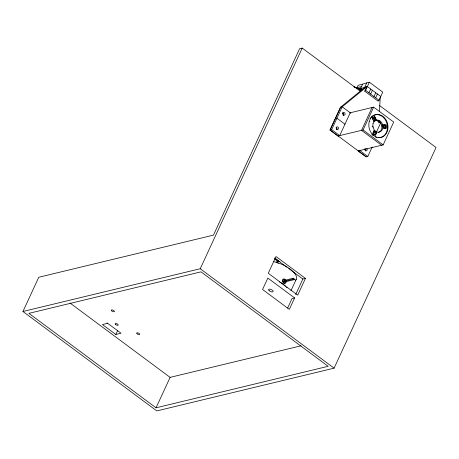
<?xml version="1.0" encoding="UTF-8"?>
<svg xmlns="http://www.w3.org/2000/svg" width="459" height="459" viewBox="0 0 459 459"><rect width="100%" height="100%" fill="white"/><g stroke="black" fill="none" stroke-linecap="round" stroke-linejoin="round"><path stroke-width="0.69" d="M378.893 122.972L379.002 120.832M379.478 111.566L380.207 97.314M283.335 281.143L282.87 281.551L282.589 280.977L293.244 278.165L293.714 278.515L293.467 279.055L283.065 281.562M379.18 105.26L436.05 147.505L334.095 368.164L156.794 410.92L22.95 311.495L38.768 277.253L213.469 235.123L299.607 48.706L302.206 48.08L360.797 91.605M107.641 323.291L102.443 324.547L115.829 334.491L117.584 330.687M22.95 311.495L200.244 268.733L302.206 48.08M156.049 407.81L328.145 366.305L200.996 271.848L28.894 313.354L156.049 407.81L170.111 377.373L301.104 345.782M340.544 107.222L329.992 130.046L338.025 136.013M372.192 146.978L367.797 156.49L366.236 156.869L330.101 130.023L340.647 107.194L365.295 87.032M330.101 130.023L331.656 129.645L342.207 106.821L366.856 86.659L364.75 91.221L378.13 101.164L379.002 100.28L382.766 92.139L369.38 82.195L358.112 85.34L357.056 87.623L358.399 88.616L360.94 88.002M278.349 263.403L276.679 262.158L277.557 260.259M359.081 89.821L359.793 88.283L360.361 88.702L359.867 89.769M362.266 89.872L360.562 88.604L362.564 84.267M360.051 90.297L360.785 88.702M361.56 90.693L360.533 89.93L361.009 88.903M350.234 112.782L339.689 135.612L331.656 129.645M364.194 88.426L366.781 82.821M364.75 91.221L365.622 90.337L369.38 82.195M368.967 92.821L370.723 89.017M370.637 94.066L372.398 90.262M373.987 96.551L375.743 92.747M375.657 97.796L377.418 93.992M372.071 107.521L361.526 130.345L381.601 145.256M338.128 135.984L363.086 129.966L373.632 107.142L393.713 122.054L383.162 144.883L358.209 150.902M290.949 290.736L296.221 279.319M287.621 308.092L292.016 298.585L294.615 297.954L289.342 309.372L262.577 289.486L267.849 278.068L294.615 297.954M295.711 294.483L302.848 279.032L305.447 278.406L297.713 295.148L268.268 273.271L276.002 256.535L305.447 278.406M376.397 132.192L380.522 123.259L375.938 119.851M283.559 281.31L283.438 281.918L283.869 282.159L294.271 279.651C295.275 278.361 292.779 279.003 294.271 279.651M283.869 282.159L284.121 281.619M293.244 278.165L292.991 278.705L293.467 279.055M360.562 88.604L367.378 86.533L380.763 96.476M357.056 87.623L361.508 86.55M360.533 89.93L361.899 89.597M340.647 107.194L342.207 106.821L350.808 113.212M350.051 112.828L373.632 107.142M335.374 118.606L336.935 118.233L344.961 124.2M276.679 262.158L279.927 261.378M115.829 334.491L121.027 333.234L106.987 322.815M365.622 90.337L379.002 100.28M373.069 117.722L374.791 119.001M372.197 126.271L373.345 127.126M374.108 131.515L375.181 132.312M363.086 129.966L383.162 144.883M359.764 150.523L367.797 156.49M358.1 150.925L366.133 156.892M274.534 257.998L286.995 267.253M288.694 268.515L302.848 279.032M200.244 268.733L334.095 368.164M70.003 303.003L170.111 377.373M274.901 258.205L279.342 261.515M274.958 259.289L278.292 261.773M286.003 280.168L284.838 279.032L283.358 279.175A2.272 1.951 66.5 0 0 282.48 281.08C282.514 282.44 283.978 284.041 285.372 283.232A2.284 1.721 84.1 0 0 286.25 281.333L286.227 281.046M373.947 117.188L374.751 118.812M385.107 125.732L385.17 127.545M382.066 124.923L382.129 126.741M342.764 113.04A1.377 1.119 76.4 0 1 343.2 115.18M365.071 148.9A1.377 1.119 76.4 0 1 365.249 150.827M336.286 127.493A1.377 1.119 76.4 0 1 336.648 129.404M354.176 86.843A49.543 40.254 76.4 0 1 360.332 89.66M353.969 86.894A49.543 40.254 76.4 0 1 357.699 88.449M358.915 89.057A49.543 40.254 76.4 0 1 360.126 89.712M273.765 261.733A18.349 7.464 24.8 0 1 291.631 270.265A18.349 7.464 24.8 0 1 295.51 280.237M279.301 281.797A18.349 7.464 24.8 0 1 280.082 282.256M280.845 282.733A18.349 7.464 24.8 0 1 285.475 286.261M286.519 287.3A18.349 7.464 24.8 0 1 286.99 287.816M282.819 279.187A2.295 1.836 78.1 0 1 284.936 280.392M285.217 281.551A2.295 1.836 78.1 0 1 283.897 283.645M366.735 148.498A1.377 1.119 76.4 0 1 366.971 150.334A1.377 1.119 76.4 0 1 365.484 150.609A1.377 1.119 76.4 0 1 364.985 148.819M365.175 148.871A1.377 1.119 76.4 0 1 365.353 150.799M336.12 127.292A1.377 1.119 76.4 0 1 336.751 129.381M342.586 112.885A1.377 1.119 76.4 0 1 343.091 115.375M383.581 125.204A1.652 1.343 76.4 0 1 384.935 126.506A1.652 1.343 76.4 0 1 384.367 128.302M372.915 117.464A1.652 1.343 76.4 0 1 374.464 118.617A1.652 1.343 76.4 0 1 373.93 120.551M370.826 117.538A11.653 9.467 76.4 0 1 386.593 122.318A11.653 9.467 76.4 0 1 378.262 137.666M377.005 137.482A11.653 9.467 76.4 0 1 376.38 137.316M375.766 137.103A11.653 9.467 76.4 0 1 375.158 136.845M373.414 135.801A11.653 9.467 76.4 0 1 371.842 134.384M370.034 118.617A11.653 9.467 76.4 0 1 370.413 118.061M374.871 131.796A6.191 5.032 76.4 0 1 374.464 131.526M373.746 121.176A6.191 5.032 76.4 0 1 374.114 120.912M374.498 120.694A6.191 5.032 76.4 0 1 374.905 120.516M375.324 120.384A6.191 5.032 76.4 0 1 381.71 125.129A6.191 5.032 76.4 0 1 378.354 132.393M373.385 131.613A1.652 1.343 76.4 0 1 374.934 132.76A1.652 1.343 76.4 0 1 374.401 134.694M374.079 130.471L372.674 133.512L375.347 135.503L376.759 132.456L374.079 130.471M374.716 116.397L372.157 118.038L373.775 121.279L376.328 119.638L374.716 116.397M386.128 124.871L383.104 124.676L383.225 128.302L386.249 128.503L386.128 124.871M269.238 290.736A2.525 1.027 24.8 0 0 273.105 291.62A2.525 1.027 24.8 0 0 270.167 289.21A2.525 1.027 24.8 0 0 269.238 290.736M137.057 333.768A1.652 0.671 24.8 0 0 139.639 334.468A1.652 0.671 24.8 0 0 137.866 332.873A1.652 0.671 24.8 0 0 137.057 333.768M115.576 324.461A1.652 0.671 24.8 0 0 118.158 325.161A1.652 0.671 24.8 0 0 116.385 323.566A1.652 0.671 24.8 0 0 115.576 324.461M111.767 310.892A1.652 0.671 24.8 0 0 114.354 311.592A1.652 0.671 24.8 0 0 112.581 309.997A1.652 0.671 24.8 0 0 111.767 310.892M336.263 127.659A1.377 1.119 76.4 0 0 337.606 129.524A1.377 1.119 76.4 0 0 338.18 127.344A1.377 1.119 76.4 0 0 336.263 127.659M342.936 113.172A1.377 1.119 76.4 0 0 344.107 115.198A1.377 1.119 76.4 0 0 344.887 113.132A1.377 1.119 76.4 0 0 342.936 113.172M383.38 125.944A1.652 1.343 76.4 0 0 384.969 128.21A1.652 1.343 76.4 0 0 385.686 125.605A1.652 1.343 76.4 0 0 383.38 125.944M372.949 118.198A1.652 1.343 76.4 0 0 374.533 120.465A1.652 1.343 76.4 0 0 375.25 117.86A1.652 1.343 76.4 0 0 372.949 118.198M373.018 123.723A6.191 5.032 76.4 0 0 378.962 132.226A6.191 5.032 76.4 0 0 381.653 122.461A6.191 5.032 76.4 0 0 373.018 123.723M369.191 121.704A11.653 9.467 76.4 0 0 380.643 137.442A11.653 9.467 76.4 0 0 385.359 118.892A11.653 9.467 76.4 0 0 369.191 121.704M373.419 132.341A1.652 1.343 76.4 0 0 375.003 134.607A1.652 1.343 76.4 0 0 375.72 132.003A1.652 1.343 76.4 0 0 373.419 132.341"/></g></svg>
